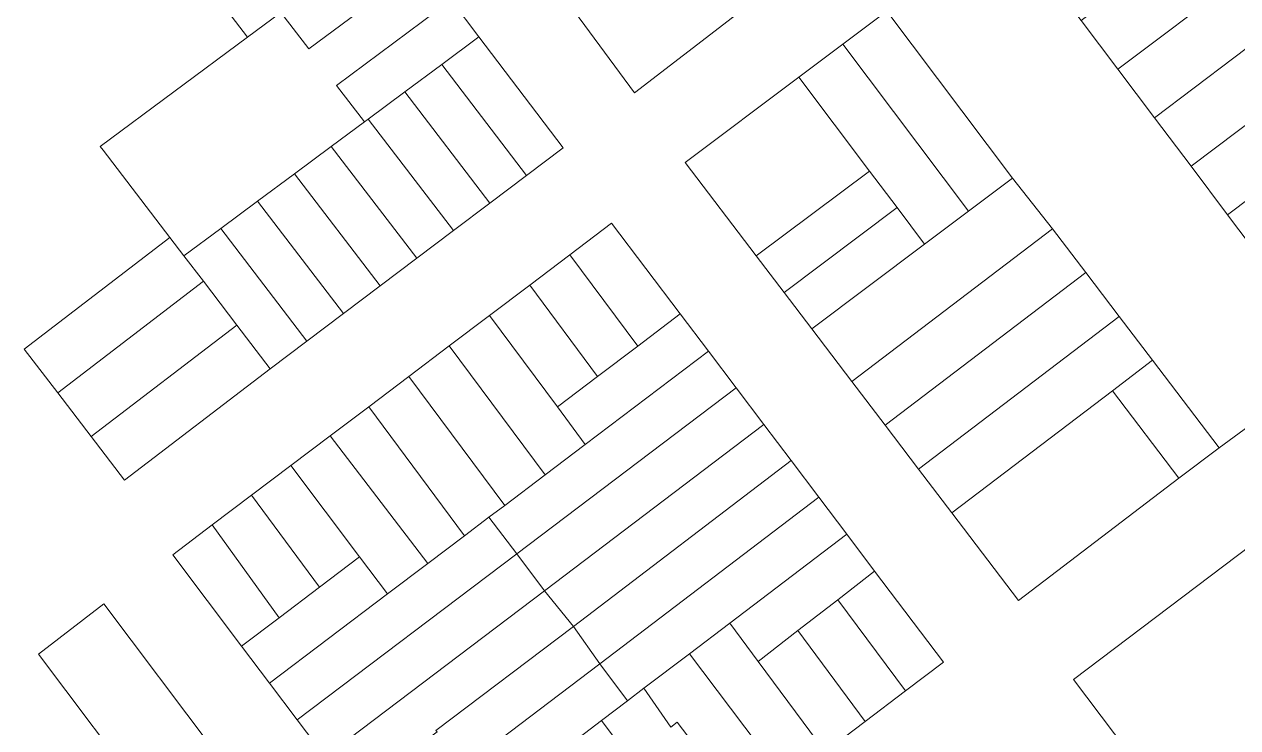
# Model space of a CAD drawing. Header units: metres. Extents: x 3873 to 16340, y -5213 to 3289.
# Drawn here: x 3877.4 to 4142, y 2109.3 to 2262.7 of the extents above; entities that cross this region are included whole.
import ezdxf

# ---------------------------------------------------------------- set-up
doc = ezdxf.new("R2010")
doc.units = ezdxf.units.M
doc.layers.add('CONTEXTO-MANZANAS', color=8, linetype='Continuous', lineweight=0, plot=False)
doc.layers.add('CONTEXTO-PARCELAS', color=9, linetype='Continuous', lineweight=0, plot=False)

msp = doc.modelspace()

# ---------------------------------------------------------------- linework, layer by layer
at = {"layer": 'CONTEXTO-MANZANAS'}
for points in [[(3982.23, 2377.45), (3996.42, 2358.09), (4003.51, 2348.41), (4010.61, 2338.73), (4017.7, 2329.05), (4025.32, 2318.66), (4033.07, 2308.08), (4040.16, 2298.4), (4053.18, 2280.63), (4042.48, 2272.4), (4031.78, 2264.16), (4010.39, 2247.69), (3997.37, 2265.46), (3990.28, 2275.14), (3983.18, 2284.82), (3967.81, 2305.79), (3960.72, 2315.47), (3953.63, 2325.15), (3939.44, 2344.51), (3950.14, 2352.74), (3960.84, 2360.98), (3971.54, 2369.21), (3982.23, 2377.45)], [(4141.79, 2272.45), (4149.76, 2261.87), (4157.74, 2251.29), (4165.71, 2240.71), (4189.79, 2208.76), (4163.78, 2189.26), (4137.91, 2170.34), (4129.15, 2163.68), (4094.13, 2137.04), (4079.6, 2156.14), (4072.34, 2165.69), (4065.07, 2175.25), (4057.81, 2184.8), (4049.08, 2196.26), (4043.03, 2204.22), (4036.98, 2212.18), (4021.47, 2232.57), (4046.27, 2251.15), (4055.87, 2258.34), (4065.47, 2265.54)], [(3942.95, 2102.94), (3936.89, 2110.99), (3930.82, 2119.04), (3924.75, 2127.07), (3909.72, 2147.01), (3918.32, 2153.51), (3926.91, 2160.01), (3935.5, 2166.47), (3944.04, 2172.91), (3952.47, 2179.29), (3961.25, 2185.91), (3970.04, 2192.54), (3978.82, 2199.19), (3987.57, 2205.82), (3996.35, 2212.44), (4005.44, 2219.29)], [(4005.44, 2219.29), (4020.38, 2199.51), (4026.54, 2191.38), (4032.57, 2183.4), (4038.6, 2175.42), (4044.59, 2167.53), (4050.64, 2159.57), (4056.69, 2151.47), (4062.79, 2143.41), (4077.79, 2123.57), (4069.54, 2117.32), (4060.75, 2110.69), (4051.97, 2104.07)], [(4142.13, 2072.13), (4106.13, 2119.79), (4153.82, 2155.85)]]:
    msp.add_lwpolyline(points, dxfattribs=at)
at = {"layer": 'CONTEXTO-PARCELAS'}
for points in [[(3900.49, 2314.63), (3906.57, 2306.69), (3912.65, 2298.75), (3918.72, 2290.81), (3924.8, 2282.86), (3930.88, 2274.92), (3936.49, 2267.58), (3933.32, 2265.22), (3926.07, 2259.85), (3889.99, 2306.96), (3900.49, 2314.63)], [(3900.49, 2314.63), (3906.57, 2306.69), (3912.65, 2298.75), (3918.72, 2290.81), (3924.8, 2282.86), (3930.88, 2274.92), (3936.49, 2267.58), (3933.32, 2265.22), (3926.07, 2259.85), (3889.99, 2306.96), (3900.49, 2314.63)], [(3939.38, 2257.29), (3933.32, 2265.22), (3936.49, 2267.58), (3958.16, 2283.69), (3964.25, 2275.76), (3939.38, 2257.29)], [(3939.38, 2257.29), (3933.32, 2265.22), (3936.49, 2267.58), (3958.16, 2283.69), (3964.25, 2275.76), (3939.38, 2257.29)], [(4091.56, 2285.1), (4107.85, 2263.48), (4115.83, 2252.9), (4123.8, 2242.31), (4131.77, 2231.73), (4139.75, 2221.15), (4163.78, 2189.26), (4137.91, 2170.34), (4123.38, 2189.44), (4116.11, 2198.99), (4108.84, 2208.54), (4101.58, 2218.09), (4092.88, 2229.09), (4065.47, 2265.54), (4091.56, 2285.1)], [(4091.56, 2285.1), (4107.85, 2263.48), (4115.83, 2252.9), (4123.8, 2242.31), (4131.77, 2231.73), (4139.75, 2221.15), (4163.78, 2189.26), (4137.91, 2170.34), (4123.38, 2189.44), (4116.11, 2198.99), (4108.84, 2208.54), (4101.58, 2218.09), (4092.88, 2229.09), (4065.47, 2265.54), (4091.56, 2285.1)], [(3997.37, 2265.46), (4018.76, 2281.93), (4031.78, 2264.16), (4010.39, 2247.69), (3997.37, 2265.46)], [(3997.37, 2265.46), (4018.76, 2281.93), (4031.78, 2264.16), (4010.39, 2247.69), (3997.37, 2265.46)], [(4107.85, 2263.48), (4115.84, 2269.5), (4123.83, 2275.51), (4133.81, 2283.04), (4141.79, 2272.45), (4115.83, 2252.9), (4107.85, 2263.48)], [(4107.85, 2263.48), (4115.84, 2269.5), (4123.83, 2275.51), (4133.81, 2283.04), (4141.79, 2272.45), (4115.83, 2252.9), (4107.85, 2263.48)], [(3939.38, 2257.29), (3964.25, 2275.76), (3970.44, 2267.91), (3945.47, 2249.35), (3951.54, 2241.41), (3944.29, 2236.03), (3936.27, 2230.06), (3928.24, 2224.09), (3920.22, 2218.13), (3912.19, 2212.16), (3909.13, 2216.15), (3901.83, 2225.68), (3894.54, 2235.21), (3893.94, 2236.01), (3926.07, 2259.85), (3933.32, 2265.22), (3939.38, 2257.29)], [(3939.38, 2257.29), (3964.25, 2275.76), (3970.44, 2267.91), (3945.47, 2249.35), (3951.54, 2241.41), (3944.29, 2236.03), (3936.27, 2230.06), (3928.24, 2224.09), (3920.22, 2218.13), (3912.19, 2212.16), (3909.13, 2216.15), (3901.83, 2225.68), (3894.54, 2235.21), (3893.94, 2236.01), (3926.07, 2259.85), (3933.32, 2265.22), (3939.38, 2257.29)], [(4115.83, 2252.9), (4141.79, 2272.45), (4149.76, 2261.87), (4123.8, 2242.31), (4115.83, 2252.9)], [(4115.83, 2252.9), (4141.79, 2272.45), (4149.76, 2261.87), (4123.8, 2242.31), (4115.83, 2252.9)], [(3970.44, 2267.91), (3976.5, 2259.94), (3968.38, 2253.92), (3960.35, 2247.96), (3952.32, 2242), (3951.54, 2241.41), (3945.47, 2249.35), (3970.44, 2267.91)], [(3970.44, 2267.91), (3976.5, 2259.94), (3968.38, 2253.92), (3960.35, 2247.96), (3952.32, 2242), (3951.54, 2241.41), (3945.47, 2249.35), (3970.44, 2267.91)], [(4092.88, 2229.09), (4083.28, 2221.9), (4055.87, 2258.34), (4065.47, 2265.54), (4092.88, 2229.09)], [(4092.88, 2229.09), (4083.28, 2221.9), (4055.87, 2258.34), (4065.47, 2265.54), (4092.88, 2229.09)], [(3986.89, 2229.73), (3968.38, 2253.92), (3976.5, 2259.94), (3994.88, 2235.76), (3986.89, 2229.73)], [(3986.89, 2229.73), (3968.38, 2253.92), (3976.5, 2259.94), (3994.88, 2235.76), (3986.89, 2229.73)], [(4123.8, 2242.31), (4149.76, 2261.87), (4157.74, 2251.29), (4131.77, 2231.73), (4123.8, 2242.31)], [(4123.8, 2242.31), (4149.76, 2261.87), (4157.74, 2251.29), (4131.77, 2231.73), (4123.8, 2242.31)], [(4055.87, 2258.34), (4083.28, 2221.9), (4073.68, 2214.7), (4067.67, 2222.69), (4061.66, 2230.68), (4046.27, 2251.15), (4055.87, 2258.34)], [(4055.87, 2258.34), (4083.28, 2221.9), (4073.68, 2214.7), (4067.67, 2222.69), (4061.66, 2230.68), (4046.27, 2251.15), (4055.87, 2258.34)], [(3978.9, 2223.7), (3960.35, 2247.96), (3968.38, 2253.92), (3986.89, 2229.73), (3978.9, 2223.7)], [(3978.9, 2223.7), (3960.35, 2247.96), (3968.38, 2253.92), (3986.89, 2229.73), (3978.9, 2223.7)], [(4046.27, 2251.15), (4061.66, 2230.68), (4036.98, 2212.18), (4021.47, 2232.57), (4046.27, 2251.15)], [(4046.27, 2251.15), (4061.66, 2230.68), (4036.98, 2212.18), (4021.47, 2232.57), (4046.27, 2251.15)], [(4131.77, 2231.73), (4157.74, 2251.29), (4165.71, 2240.71), (4139.75, 2221.15), (4131.77, 2231.73)], [(4131.77, 2231.73), (4157.74, 2251.29), (4165.71, 2240.71), (4139.75, 2221.15), (4131.77, 2231.73)], [(3952.32, 2242), (3960.35, 2247.96), (3978.9, 2223.7), (3970.92, 2217.68), (3952.32, 2242)], [(3952.32, 2242), (3960.35, 2247.96), (3978.9, 2223.7), (3970.92, 2217.68), (3952.32, 2242)], [(3944.29, 2236.03), (3951.54, 2241.41), (3952.32, 2242), (3970.92, 2217.68), (3962.94, 2211.66), (3944.29, 2236.03)], [(3944.29, 2236.03), (3951.54, 2241.41), (3952.32, 2242), (3970.92, 2217.68), (3962.94, 2211.66), (3944.29, 2236.03)], [(4139.75, 2221.15), (4165.71, 2240.71), (4189.79, 2208.76), (4163.78, 2189.26), (4139.75, 2221.15)], [(4139.75, 2221.15), (4165.71, 2240.71), (4189.79, 2208.76), (4163.78, 2189.26), (4139.75, 2221.15)], [(3954.95, 2205.64), (3936.27, 2230.06), (3944.29, 2236.03), (3962.94, 2211.66), (3954.95, 2205.64)], [(3954.95, 2205.64), (3936.27, 2230.06), (3944.29, 2236.03), (3962.94, 2211.66), (3954.95, 2205.64)], [(4036.98, 2212.18), (4061.66, 2230.68), (4067.67, 2222.69), (4043.03, 2204.22), (4036.98, 2212.18)], [(4036.98, 2212.18), (4061.66, 2230.68), (4067.67, 2222.69), (4043.03, 2204.22), (4036.98, 2212.18)], [(3946.97, 2199.61), (3928.24, 2224.09), (3936.27, 2230.06), (3954.95, 2205.64), (3946.97, 2199.61)], [(3946.97, 2199.61), (3928.24, 2224.09), (3936.27, 2230.06), (3954.95, 2205.64), (3946.97, 2199.61)], [(4057.81, 2184.8), (4049.08, 2196.26), (4073.68, 2214.7), (4083.28, 2221.9), (4092.88, 2229.09), (4101.58, 2218.09), (4057.81, 2184.8)], [(4057.81, 2184.8), (4049.08, 2196.26), (4073.68, 2214.7), (4083.28, 2221.9), (4092.88, 2229.09), (4101.58, 2218.09), (4057.81, 2184.8)], [(3938.99, 2193.59), (3920.22, 2218.13), (3928.24, 2224.09), (3946.97, 2199.61), (3938.99, 2193.59)], [(3938.99, 2193.59), (3920.22, 2218.13), (3928.24, 2224.09), (3946.97, 2199.61), (3938.99, 2193.59)], [(4043.03, 2204.22), (4067.67, 2222.69), (4073.68, 2214.7), (4049.08, 2196.26), (4043.03, 2204.22)], [(4043.03, 2204.22), (4067.67, 2222.69), (4073.68, 2214.7), (4049.08, 2196.26), (4043.03, 2204.22)], [(3912.19, 2212.16), (3920.22, 2218.13), (3938.99, 2193.59), (3931, 2187.57), (3923.71, 2197.09), (3916.42, 2206.63), (3912.19, 2212.16)], [(3912.19, 2212.16), (3920.22, 2218.13), (3938.99, 2193.59), (3931, 2187.57), (3923.71, 2197.09), (3916.42, 2206.63), (3912.19, 2212.16)], [(3996.35, 2212.44), (4005.44, 2219.29), (4020.38, 2199.51), (4011.16, 2192.51), (3996.35, 2212.44)], [(3996.35, 2212.44), (4005.44, 2219.29), (4020.38, 2199.51), (4011.16, 2192.51), (3996.35, 2212.44)], [(4108.84, 2208.54), (4065.07, 2175.25), (4057.81, 2184.8), (4101.58, 2218.09), (4108.84, 2208.54)], [(4108.84, 2208.54), (4065.07, 2175.25), (4057.81, 2184.8), (4101.58, 2218.09), (4108.84, 2208.54)], [(3909.13, 2216.15), (3912.19, 2212.16), (3916.42, 2206.63), (3884.65, 2182.32), (3877.36, 2191.84), (3909.13, 2216.15)], [(3909.13, 2216.15), (3912.19, 2212.16), (3916.42, 2206.63), (3884.65, 2182.32), (3877.36, 2191.84), (3909.13, 2216.15)], [(3987.57, 2205.82), (3996.35, 2212.44), (4011.16, 2192.51), (4002.38, 2185.88), (3987.57, 2205.82)], [(3987.57, 2205.82), (3996.35, 2212.44), (4011.16, 2192.51), (4002.38, 2185.88), (3987.57, 2205.82)], [(4116.11, 2198.99), (4072.34, 2165.69), (4065.07, 2175.25), (4108.84, 2208.54), (4116.11, 2198.99)], [(4116.11, 2198.99), (4072.34, 2165.69), (4065.07, 2175.25), (4108.84, 2208.54), (4116.11, 2198.99)], [(3916.42, 2206.63), (3923.71, 2197.09), (3891.95, 2172.78), (3884.65, 2182.32), (3916.42, 2206.63)], [(3916.42, 2206.63), (3923.71, 2197.09), (3891.95, 2172.78), (3884.65, 2182.32), (3916.42, 2206.63)], [(3978.82, 2199.19), (3987.57, 2205.82), (4002.38, 2185.88), (3993.63, 2179.26), (3978.82, 2199.19)], [(3978.82, 2199.19), (3987.57, 2205.82), (4002.38, 2185.88), (3993.63, 2179.26), (3978.82, 2199.19)], [(3978.82, 2199.19), (3993.63, 2179.26), (3999.69, 2171.07), (3990.91, 2164.44), (3970.04, 2192.54), (3978.82, 2199.19)], [(3978.82, 2199.19), (3993.63, 2179.26), (3999.69, 2171.07), (3990.91, 2164.44), (3970.04, 2192.54), (3978.82, 2199.19)], [(3999.69, 2171.07), (3993.63, 2179.26), (4002.38, 2185.88), (4011.16, 2192.51), (4020.38, 2199.51), (4026.54, 2191.38), (3999.69, 2171.07)], [(3999.69, 2171.07), (3993.63, 2179.26), (4002.38, 2185.88), (4011.16, 2192.51), (4020.38, 2199.51), (4026.54, 2191.38), (3999.69, 2171.07)], [(4123.38, 2189.44), (4114.62, 2182.78), (4079.6, 2156.14), (4072.34, 2165.69), (4116.11, 2198.99), (4123.38, 2189.44)], [(4123.38, 2189.44), (4114.62, 2182.78), (4079.6, 2156.14), (4072.34, 2165.69), (4116.11, 2198.99), (4123.38, 2189.44)], [(3923.71, 2197.09), (3931, 2187.57), (3899.24, 2163.26), (3891.95, 2172.78), (3923.71, 2197.09)], [(3923.71, 2197.09), (3931, 2187.57), (3899.24, 2163.26), (3891.95, 2172.78), (3923.71, 2197.09)], [(3982.13, 2157.79), (3961.25, 2185.91), (3970.04, 2192.54), (3990.91, 2164.44), (3982.13, 2157.79)], [(3982.13, 2157.79), (3961.25, 2185.91), (3970.04, 2192.54), (3990.91, 2164.44), (3982.13, 2157.79)], [(3990.91, 2164.44), (3999.69, 2171.07), (4026.54, 2191.38), (4032.57, 2183.4), (3984.73, 2147.19), (3978.69, 2155.19), (3982.13, 2157.79), (3990.91, 2164.44)], [(3990.91, 2164.44), (3999.69, 2171.07), (4026.54, 2191.38), (4032.57, 2183.4), (3984.73, 2147.19), (3978.69, 2155.19), (3982.13, 2157.79), (3990.91, 2164.44)], [(4123.38, 2189.44), (4137.91, 2170.34), (4129.15, 2163.68), (4114.62, 2182.78), (4123.38, 2189.44)], [(4123.38, 2189.44), (4137.91, 2170.34), (4129.15, 2163.68), (4114.62, 2182.78), (4123.38, 2189.44)], [(3982.13, 2157.79), (3978.69, 2155.19), (3973.35, 2151.16), (3952.47, 2179.29), (3961.25, 2185.91), (3982.13, 2157.79)], [(3982.13, 2157.79), (3978.69, 2155.19), (3973.35, 2151.16), (3952.47, 2179.29), (3961.25, 2185.91), (3982.13, 2157.79)], [(3984.73, 2147.19), (4032.57, 2183.4), (4038.6, 2175.42), (3990.78, 2139.18), (3984.73, 2147.19)], [(3984.73, 2147.19), (4032.57, 2183.4), (4038.6, 2175.42), (3990.78, 2139.18), (3984.73, 2147.19)], [(4129.15, 2163.68), (4094.13, 2137.04), (4079.6, 2156.14), (4114.62, 2182.78), (4129.15, 2163.68)], [(4129.15, 2163.68), (4094.13, 2137.04), (4079.6, 2156.14), (4114.62, 2182.78), (4129.15, 2163.68)], [(3965.35, 2145.1), (3944.04, 2172.91), (3952.47, 2179.29), (3973.35, 2151.16), (3965.35, 2145.1)], [(3965.35, 2145.1), (3944.04, 2172.91), (3952.47, 2179.29), (3973.35, 2151.16), (3965.35, 2145.1)], [(3997.13, 2131.39), (3990.78, 2139.18), (4038.6, 2175.42), (4044.59, 2167.53), (3997.13, 2131.39)], [(3997.13, 2131.39), (3990.78, 2139.18), (4038.6, 2175.42), (4044.59, 2167.53), (3997.13, 2131.39)], [(3956.57, 2138.47), (3950.47, 2146.57), (3935.5, 2166.47), (3944.04, 2172.91), (3965.35, 2145.1), (3956.57, 2138.47)], [(3956.57, 2138.47), (3950.47, 2146.57), (3935.5, 2166.47), (3944.04, 2172.91), (3965.35, 2145.1), (3956.57, 2138.47)], [(3997.13, 2131.39), (4044.59, 2167.53), (4050.64, 2159.57), (4002.86, 2123.23), (3997.13, 2131.39)], [(3997.13, 2131.39), (4044.59, 2167.53), (4050.64, 2159.57), (4002.86, 2123.23), (3997.13, 2131.39)], [(3926.91, 2160.01), (3935.5, 2166.47), (3950.47, 2146.57), (3941.72, 2139.94), (3926.91, 2160.01)], [(3926.91, 2160.01), (3935.5, 2166.47), (3950.47, 2146.57), (3941.72, 2139.94), (3926.91, 2160.01)], [(3918.32, 2153.51), (3926.91, 2160.01), (3941.72, 2139.94), (3932.94, 2133.29), (3918.32, 2153.51)], [(3918.32, 2153.51), (3926.91, 2160.01), (3941.72, 2139.94), (3932.94, 2133.29), (3918.32, 2153.51)], [(4008.88, 2115.19), (4002.86, 2123.23), (4050.64, 2159.57), (4056.69, 2151.47), (4031.19, 2132.07), (4022.44, 2125.41), (4012.44, 2117.91), (4008.88, 2115.19)], [(4008.88, 2115.19), (4002.86, 2123.23), (4050.64, 2159.57), (4056.69, 2151.47), (4031.19, 2132.07), (4022.44, 2125.41), (4012.44, 2117.91), (4008.88, 2115.19)], [(3956.57, 2138.47), (3965.35, 2145.1), (3973.35, 2151.16), (3978.69, 2155.19), (3984.73, 2147.19), (3936.89, 2110.99), (3930.82, 2119.04), (3956.57, 2138.47)], [(3956.57, 2138.47), (3965.35, 2145.1), (3973.35, 2151.16), (3978.69, 2155.19), (3984.73, 2147.19), (3936.89, 2110.99), (3930.82, 2119.04), (3956.57, 2138.47)], [(4106.13, 2119.79), (4153.82, 2155.85), (4171.66, 2132.29), (4177.47, 2124.57), (4183.82, 2116.19), (4189.85, 2108.22), (4162.97, 2087.91), (4142.13, 2072.13), (4106.13, 2119.79)], [(4106.13, 2119.79), (4153.82, 2155.85), (4171.66, 2132.29), (4177.47, 2124.57), (4183.82, 2116.19), (4189.85, 2108.22), (4162.97, 2087.91), (4142.13, 2072.13), (4106.13, 2119.79)], [(4106.13, 2119.79), (4153.82, 2155.85), (4171.66, 2132.29), (4177.47, 2124.57), (4183.82, 2116.19), (4189.85, 2108.22), (4162.97, 2087.91), (4142.13, 2072.13), (4106.13, 2119.79)], [(3924.75, 2127.07), (3909.72, 2147.01), (3918.32, 2153.51), (3932.94, 2133.29), (3924.75, 2127.07)], [(3924.75, 2127.07), (3909.72, 2147.01), (3918.32, 2153.51), (3932.94, 2133.29), (3924.75, 2127.07)], [(4031.19, 2132.07), (4056.69, 2151.47), (4062.79, 2143.41), (4054.79, 2137.22), (4046.07, 2130.47), (4037.38, 2123.76), (4031.19, 2132.07)], [(4031.19, 2132.07), (4056.69, 2151.47), (4062.79, 2143.41), (4054.79, 2137.22), (4046.07, 2130.47), (4037.38, 2123.76), (4031.19, 2132.07)], [(3941.72, 2139.94), (3950.47, 2146.57), (3956.57, 2138.47), (3930.82, 2119.04), (3924.75, 2127.07), (3932.94, 2133.29), (3941.72, 2139.94)], [(3941.72, 2139.94), (3950.47, 2146.57), (3956.57, 2138.47), (3930.82, 2119.04), (3924.75, 2127.07), (3932.94, 2133.29), (3941.72, 2139.94)], [(3936.89, 2110.99), (3984.73, 2147.19), (3990.78, 2139.18), (3942.95, 2102.94), (3936.89, 2110.99)], [(3936.89, 2110.99), (3984.73, 2147.19), (3990.78, 2139.18), (3942.95, 2102.94), (3936.89, 2110.99)], [(4069.54, 2117.32), (4054.79, 2137.22), (4062.79, 2143.41), (4077.79, 2123.57), (4069.54, 2117.32)], [(4069.54, 2117.32), (4054.79, 2137.22), (4062.79, 2143.41), (4077.79, 2123.57), (4069.54, 2117.32)], [(3990.78, 2139.18), (3997.13, 2131.39), (3967.13, 2108.7), (3967.37, 2108.38), (3960.63, 2103.29), (3961, 2102.81), (3957.69, 2100.3), (3956.57, 2101.77), (3952.99, 2099.05), (3953.5, 2098.38), (3949, 2094.96), (3942.95, 2102.94), (3990.78, 2139.18)], [(3990.78, 2139.18), (3997.13, 2131.39), (3967.13, 2108.7), (3967.37, 2108.38), (3960.63, 2103.29), (3961, 2102.81), (3957.69, 2100.3), (3956.57, 2101.77), (3952.99, 2099.05), (3953.5, 2098.38), (3949, 2094.96), (3942.95, 2102.94), (3990.78, 2139.18)], [(3894.72, 2136.29), (3918.76, 2104.31), (3904.49, 2093.34), (3880.46, 2125.31), (3894.72, 2136.29)], [(3894.72, 2136.29), (3918.76, 2104.31), (3904.49, 2093.34), (3880.46, 2125.31), (3894.72, 2136.29)], [(4046.07, 2130.47), (4054.79, 2137.22), (4069.54, 2117.32), (4060.75, 2110.69), (4046.07, 2130.47)], [(4046.07, 2130.47), (4054.79, 2137.22), (4069.54, 2117.32), (4060.75, 2110.69), (4046.07, 2130.47)], [(3961, 2102.81), (3960.63, 2103.29), (3967.37, 2108.38), (3967.13, 2108.7), (3997.13, 2131.39), (4002.86, 2123.23), (3955.04, 2086.99), (3949, 2094.96), (3953.5, 2098.38), (3952.99, 2099.05), (3956.57, 2101.77), (3957.69, 2100.3), (3961, 2102.81)], [(3961, 2102.81), (3960.63, 2103.29), (3967.37, 2108.38), (3967.13, 2108.7), (3997.13, 2131.39), (4002.86, 2123.23), (3955.04, 2086.99), (3949, 2094.96), (3953.5, 2098.38), (3952.99, 2099.05), (3956.57, 2101.77), (3957.69, 2100.3), (3961, 2102.81)], [(4043.41, 2097.6), (4022.44, 2125.41), (4031.19, 2132.07), (4037.38, 2123.76), (4051.97, 2104.07), (4043.41, 2097.6)], [(4043.41, 2097.6), (4022.44, 2125.41), (4031.19, 2132.07), (4037.38, 2123.76), (4051.97, 2104.07), (4043.41, 2097.6)], [(4037.38, 2123.76), (4046.07, 2130.47), (4060.75, 2110.69), (4051.97, 2104.07), (4037.38, 2123.76)], [(4037.38, 2123.76), (4046.07, 2130.47), (4060.75, 2110.69), (4051.97, 2104.07), (4037.38, 2123.76)], [(4034.66, 2090.98), (4019.75, 2110.54), (4018.32, 2109.44), (4012.44, 2117.91), (4022.44, 2125.41), (4043.41, 2097.6), (4034.66, 2090.98)], [(4034.66, 2090.98), (4019.75, 2110.54), (4018.32, 2109.44), (4012.44, 2117.91), (4022.44, 2125.41), (4043.41, 2097.6), (4034.66, 2090.98)], [(3955.04, 2086.99), (4002.86, 2123.23), (4008.88, 2115.19), (4003.25, 2110.88), (3995.5, 2105.01), (3986.54, 2098.16), (3961.16, 2078.79), (3955.04, 2086.99)], [(3955.04, 2086.99), (4002.86, 2123.23), (4008.88, 2115.19), (4003.25, 2110.88), (3995.5, 2105.01), (3986.54, 2098.16), (3961.16, 2078.79), (3955.04, 2086.99)], [(4024, 2082.94), (4003.25, 2110.88), (4008.88, 2115.19), (4012.44, 2117.91), (4018.32, 2109.44), (4019.75, 2110.54), (4034.66, 2090.98), (4024, 2082.94)], [(4024, 2082.94), (4003.25, 2110.88), (4008.88, 2115.19), (4012.44, 2117.91), (4018.32, 2109.44), (4019.75, 2110.54), (4034.66, 2090.98), (4024, 2082.94)], [(4016.5, 2077.29), (3995.5, 2105.01), (4003.25, 2110.88), (4024, 2082.94), (4016.5, 2077.29)], [(4016.5, 2077.29), (3995.5, 2105.01), (4003.25, 2110.88), (4024, 2082.94), (4016.5, 2077.29)]]:
    msp.add_lwpolyline(points, dxfattribs=at)

doc.saveas('drawing.dxf')
